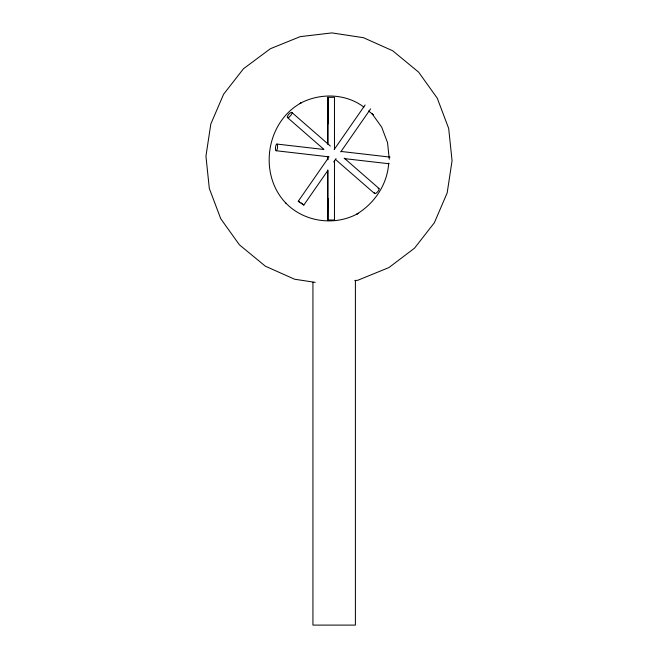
<?xml version="1.0" encoding="UTF-8"?>
<svg xmlns="http://www.w3.org/2000/svg" width="658" height="658" viewBox="0 0 658 658"><rect width="100%" height="100%" fill="white"/><g stroke="black" fill="none" stroke-linecap="round" stroke-linejoin="round"><path stroke-width="0.99" d="M327.766 169.912L327.717 219.994L334.47 219.994L334.47 160.708M327.774 159.688L327.783 156.62M327.791 144.357L327.832 97.335L328.013 116.754M328.013 198.527L327.832 219.994L327.832 170.932M388.689 163.11C387.43 184.108 374.739 203.199 356.916 214.014L358.289 213.34C335.004 226.459 304.029 222.19 285.531 202.771M327.857 170.463L303.815 205.082L298.6 201.619L298.271 201.241L327.766 158.759M334.182 149.522L365.116 104.976M333.721 162.024L336.065 158.644M340.754 151.891L370.651 108.833M354.843 280.621L357.812 280.267L388.96 267.543L414.515 248.181L434.379 222.717L447.177 192.893L452.062 160.741L448.682 128.45L437.274 98.223L418.611 72.125L392.645 50.74L363.455 37.703L331.92 32.9L300.188 36.651L270.413 48.7L243.485 68.745L223.621 94.201L210.823 124.025L205.938 156.176L209.318 188.468L220.726 218.695L239.389 244.801L265.355 266.186L294.545 279.214L315.24 282.372M298.271 201.241L299.727 201.981M276.969 144.069A3.372 1.003 -83.6 0 1 277.133 149.374A3.372 1.003 -83.6 0 1 275.463 148.766A3.372 1.003 -83.6 0 1 276.969 144.069L323.826 149.465M341.14 151.463L390.038 157.097M276.072 150.731L329.041 156.843M344.315 158.603L389.133 163.768M301.117 202.903L302.499 203.898M363.923 107.147C345.705 93.214 319.591 92.737 299.711 103.586L301.084 102.911C266.038 122.306 258.191 174.214 285.876 203.141M368.587 110.972L373.242 114.788L372.124 113.785L381.698 127.167L387.546 142.671L389.281 159.236M303.058 204.334L303.815 205.082M291.798 112.419L330.357 146.043M344.233 158.15L378.934 188.41M287.505 117.609L323.752 149.218M335.317 159.302L374.649 193.6M328.013 123.91L327.717 97.335L334.47 97.335L334.47 149.465M355.402 280.25L355.402 625.1L312.937 625.1L312.937 282.298M327.832 97.335L327.832 143.329M327.832 156.62L327.832 159.688M378.136 188.492A3.372 1.127 -48.9 0 1 378.86 189.956A3.372 1.127 -48.9 0 1 375.808 193.337A3.372 1.127 -48.9 0 1 374.558 192.457M288.862 117.231A3.372 1.127 -48.9 0 0 291.988 112.65A3.372 1.127 -48.9 0 0 288.114 115.166A3.372 1.127 -48.9 0 0 288.862 117.231"/></g></svg>
